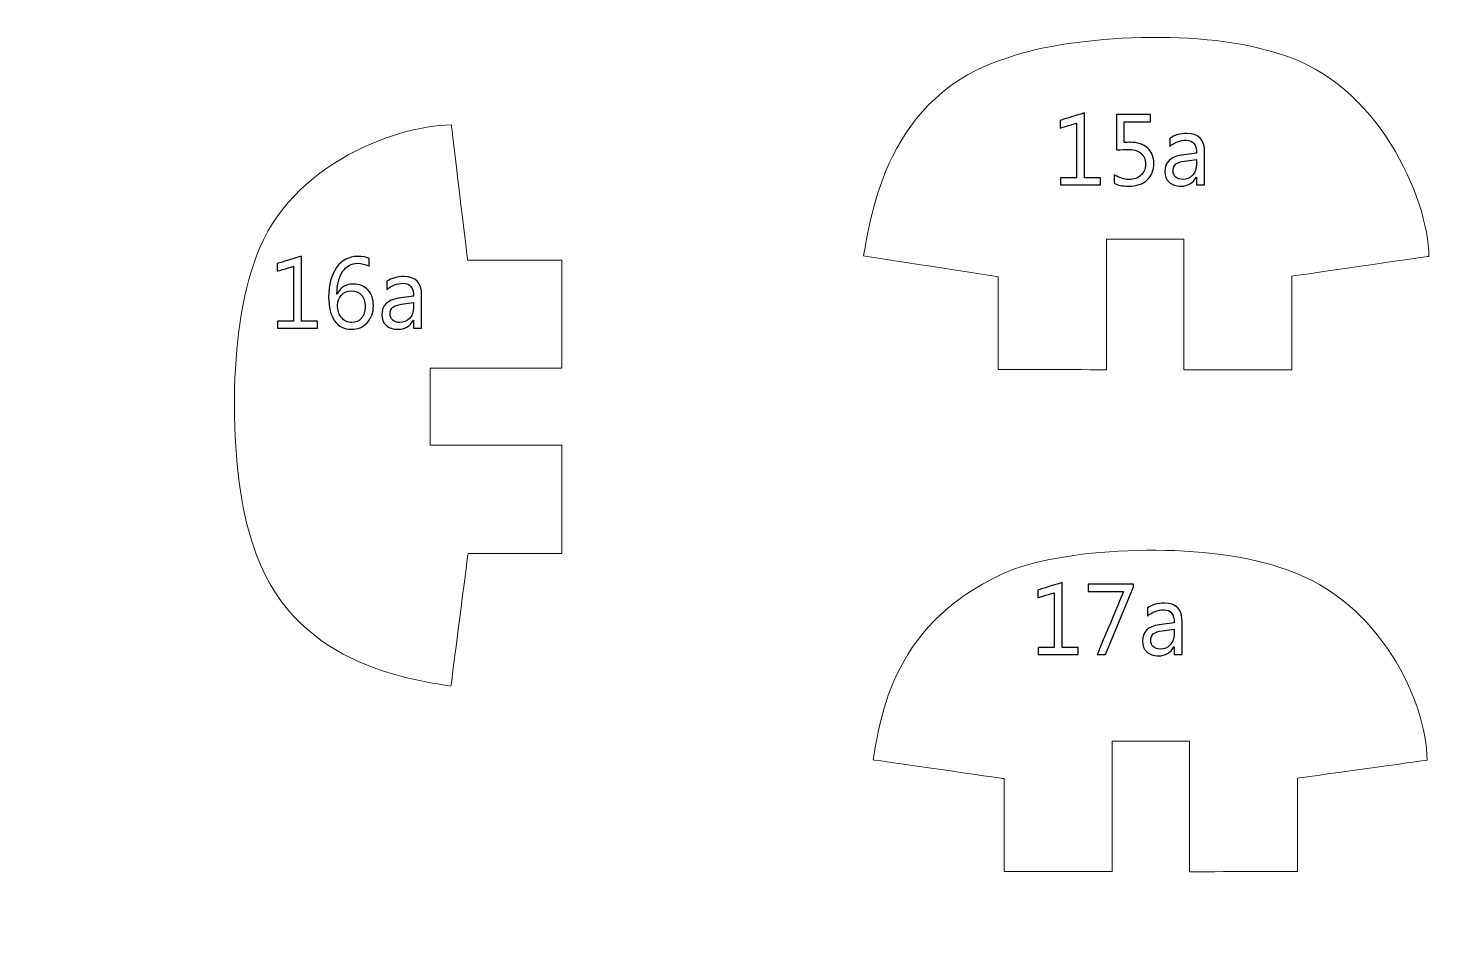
# Model space of a CAD drawing. Header units: centimetres. Extents: x -494 to 505, y -672 to 577.
# Drawn here: x 348.9 to 498.6, y -573.9 to -475.7 of the extents above; entities that cross this region are included whole.
import ezdxf

# ---------------------------------------------------------------- set-up
doc = ezdxf.new("R2010")
doc.units = ezdxf.units.CM
doc.header["$MEASUREMENT"] = 0
doc.layers.add('Camada 1', color=7, linetype='Continuous')
doc.layers.add('Camada 2', color=10, linetype='Continuous')

msp = doc.modelspace()

# ---------------------------------------------------------------- linework, layer by layer
at = {"layer": 'Camada 1', "lineweight": 9}
for points, knots in [([(464.152234, -498.22862), (464.152234, -498.22862), (472.393264, -498.22862), (472.393264, -498.22862), (472.393264, -498.22862), (472.393264, -498.22862), (472.387676, -512.183888), (472.387676, -512.183888), (472.387676, -512.183888), (472.387676, -512.183888), (483.936548, -512.18084), (483.936548, -512.18084), (483.936548, -512.18084), (483.936548, -512.18084), (483.944168, -502.188226), (483.944168, -502.188226), (483.944168, -502.188226), (483.944168, -502.188226), (498.594126, -500.066818), (498.594126, -500.066818), (498.594126, -500.066818), (498.518688, -493.801146), (493.065308, -481.549964), (482.84003, -478.514156), (482.84003, -478.514156), (474.723968, -475.665546), (460.727552, -476.384874), (453.69988, -478.8027), (453.69988, -478.8027), (440.590686, -482.734112), (438.955688, -495.826034), (438.19064, -500.02821), (438.19064, -500.02821), (438.19064, -500.02821), (452.581772, -502.241566), (452.581772, -502.241566), (452.581772, -502.241566), (452.581772, -502.241566), (452.583296, -512.164076), (452.583296, -512.164076), (452.583296, -512.164076), (452.583296, -512.164076), (464.15325, -512.182872), (464.15325, -512.182872), (464.15325, -512.182872), (464.15325, -512.182872), (464.152234, -498.22862), (464.152234, -498.22862)], [0, 0, 0, 0, 0.0769230769, 0.0769230769, 0.0769230769, 0.0769230869, 0.1538461538, 0.1538461538, 0.1538461538, 0.1538461638, 0.2307692308, 0.2307692308, 0.2307692308, 0.2307692408, 0.3076923077, 0.3076923077, 0.3076923077, 0.3076923177, 0.3846153846, 0.3846153846, 0.3846153846, 0.3846153946, 0.4615384615, 0.4615384615, 0.4615384615, 0.4615384715, 0.5384615385, 0.5384615385, 0.5384615385, 0.5384615485, 0.6153846154, 0.6153846154, 0.6153846154, 0.6153846254, 0.6923076923, 0.6923076923, 0.6923076923, 0.6923077023, 0.7692307692, 0.7692307692, 0.7692307692, 0.7692307792, 0.8461538462, 0.8461538462, 0.8461538462, 0.8461538562, 1, 1, 1, 1]), ([(391.881614, -520.254484), (391.881614, -520.254484), (391.881614, -512.013454), (391.881614, -512.013454), (391.881614, -512.013454), (391.881614, -512.013454), (405.958802, -512.019042), (405.958802, -512.019042), (405.958802, -512.019042), (405.958802, -512.019042), (405.955754, -500.47017), (405.955754, -500.47017), (405.955754, -500.47017), (405.955754, -500.47017), (395.876018, -500.46255), (395.876018, -500.46255), (395.876018, -500.46255), (395.876018, -500.46255), (394.146024, -486.016046), (394.146024, -486.016046), (394.146024, -486.016046), (387.825742, -486.091738), (376.082306, -490.732318), (373.020082, -500.95785), (373.020082, -500.95785), (370.14658, -509.073658), (370.462302, -523.679166), (372.90121, -530.706838), (372.90121, -530.706838), (376.866912, -543.816032), (389.868156, -545.248084), (394.106908, -546.013132), (394.106908, -546.013132), (394.106908, -546.013132), (395.929612, -531.824946), (395.929612, -531.824946), (395.929612, -531.824946), (395.929612, -531.824946), (405.938736, -531.823422), (405.938736, -531.823422), (405.938736, -531.823422), (405.938736, -531.823422), (405.957786, -520.253468), (405.957786, -520.253468), (405.957786, -520.253468), (405.957786, -520.253468), (391.881614, -520.254484), (391.881614, -520.254484)], [0, 0, 0, 0, 0.0769230769, 0.0769230769, 0.0769230769, 0.0769230869, 0.1538461538, 0.1538461538, 0.1538461538, 0.1538461638, 0.2307692308, 0.2307692308, 0.2307692308, 0.2307692408, 0.3076923077, 0.3076923077, 0.3076923077, 0.3076923177, 0.3846153846, 0.3846153846, 0.3846153846, 0.3846153946, 0.4615384615, 0.4615384615, 0.4615384615, 0.4615384715, 0.5384615385, 0.5384615385, 0.5384615385, 0.5384615485, 0.6153846154, 0.6153846154, 0.6153846154, 0.6153846254, 0.6923076923, 0.6923076923, 0.6923076923, 0.6923077023, 0.7692307692, 0.7692307692, 0.7692307692, 0.7692307792, 0.8461538462, 0.8461538462, 0.8461538462, 0.8461538562, 1, 1, 1, 1]), ([(464.761834, -551.87342), (464.761834, -551.87342), (473.002864, -551.87342), (473.002864, -551.87342), (473.002864, -551.87342), (473.002864, -551.87342), (472.997276, -565.828688), (472.997276, -565.828688), (472.997276, -565.828688), (472.997276, -565.828688), (484.546148, -565.82564), (484.546148, -565.82564), (484.546148, -565.82564), (484.546148, -565.82564), (484.553768, -555.833026), (484.553768, -555.833026), (484.553768, -555.833026), (484.553768, -555.833026), (498.389656, -553.914818), (498.389656, -553.914818), (498.389656, -553.914818), (498.314218, -547.649146), (493.411764, -537.012134), (483.44963, -533.58161), (483.44963, -533.58161), (475.201996, -530.53488), (461.337152, -531.045674), (454.30948, -533.4635), (454.30948, -533.4635), (441.067698, -538.77718), (439.97118, -549.674034), (439.206132, -553.87621), (439.206132, -553.87621), (439.206132, -553.87621), (453.191372, -555.886366), (453.191372, -555.886366), (453.191372, -555.886366), (453.191372, -555.886366), (453.192896, -565.808876), (453.192896, -565.808876), (453.192896, -565.808876), (453.192896, -565.808876), (464.76285, -565.827672), (464.76285, -565.827672), (464.76285, -565.827672), (464.76285, -565.827672), (464.761834, -551.87342), (464.761834, -551.87342)], [0, 0, 0, 0, 0.0769230769, 0.0769230769, 0.0769230769, 0.0769230869, 0.1538461538, 0.1538461538, 0.1538461538, 0.1538461638, 0.2307692308, 0.2307692308, 0.2307692308, 0.2307692408, 0.3076923077, 0.3076923077, 0.3076923077, 0.3076923177, 0.3846153846, 0.3846153846, 0.3846153846, 0.3846153946, 0.4615384615, 0.4615384615, 0.4615384615, 0.4615384715, 0.5384615385, 0.5384615385, 0.5384615385, 0.5384615485, 0.6153846154, 0.6153846154, 0.6153846154, 0.6153846254, 0.6923076923, 0.6923076923, 0.6923076923, 0.6923077023, 0.7692307692, 0.7692307692, 0.7692307692, 0.7692307792, 0.8461538462, 0.8461538462, 0.8461538462, 0.8461538562, 1, 1, 1, 1]), ([(392.902948, -581.169526), (392.902948, -581.169526), (425.61256, -671.947602), (425.61256, -671.947602), (425.61256, -671.947602), (425.61256, -671.947602), (410.533088, -671.963604), (410.533088, -671.963604), (410.533088, -671.963604), (410.533088, -671.963604), (394.561822, -627.47271), (394.561822, -627.47271), (394.561822, -627.47271), (394.561822, -627.47271), (386.959602, -630.2375), (386.959602, -630.2375), (386.959602, -630.2375), (386.959602, -630.2375), (401.111974, -671.957762), (401.111974, -671.957762), (401.111974, -671.957762), (401.111974, -671.957762), (223.631252, -671.89477), (223.631252, -671.89477), (223.631252, -671.89477), (223.631252, -671.89477), (223.507554, -657.347682), (223.507554, -657.347682), (223.507554, -657.347682), (223.507554, -657.347682), (215.361774, -657.29993), (215.361774, -657.29993), (215.361774, -657.29993), (215.361774, -657.29993), (215.270842, -671.841938), (215.270842, -671.841938), (215.270842, -671.841938), (215.270842, -671.841938), (163.880546, -671.883848), (163.880546, -671.883848), (163.880546, -671.883848), (157.630114, -672.089842), (156.021024, -661.606754), (162.076638, -659.714454), (162.076638, -659.714454), (162.076638, -659.714454), (214.460582, -641.888988), (214.460582, -641.888988), (214.460582, -641.888988), (214.460582, -641.888988), (211.974938, -634.232666), (211.974938, -634.232666), (211.974938, -634.232666), (211.974938, -634.232666), (250.981972, -620.763046), (250.981972, -620.763046), (250.981972, -620.763046), (250.981972, -620.763046), (253.845568, -628.466104), (253.845568, -628.466104), (253.845568, -628.466104), (253.845568, -628.466104), (316.428628, -607.179888), (316.428628, -607.179888), (316.428628, -607.179888), (316.428628, -607.179888), (290.664138, -546.239192), (290.664138, -546.239192), (290.664138, -546.239192), (290.664138, -546.239192), (327.623932, -537.10713), (327.623932, -537.10713), (327.623932, -537.10713), (327.623932, -537.10713), (352.7806, -594.81593), (352.7806, -594.81593), (352.7806, -594.81593), (352.7806, -594.81593), (392.902948, -581.169526), (392.902948, -581.169526)], [0, 0, 0, 0, 0.0476190476, 0.0476190476, 0.0476190476, 0.0476190576, 0.0952380952, 0.0952380952, 0.0952380952, 0.0952381052, 0.1428571429, 0.1428571429, 0.1428571429, 0.1428571529, 0.1904761905, 0.1904761905, 0.1904761905, 0.1904762005, 0.2380952381, 0.2380952381, 0.2380952381, 0.2380952481, 0.2857142857, 0.2857142857, 0.2857142857, 0.2857142957, 0.3333333333, 0.3333333333, 0.3333333333, 0.3333333433, 0.380952381, 0.380952381, 0.380952381, 0.380952391, 0.4285714286, 0.4285714286, 0.4285714286, 0.4285714386, 0.4761904762, 0.4761904762, 0.4761904762, 0.4761904862, 0.5238095238, 0.5238095238, 0.5238095238, 0.5238095338, 0.5714285714, 0.5714285714, 0.5714285714, 0.5714285814, 0.619047619, 0.619047619, 0.619047619, 0.619047629, 0.6666666667, 0.6666666667, 0.6666666667, 0.6666666767, 0.7142857143, 0.7142857143, 0.7142857143, 0.7142857243, 0.7619047619, 0.7619047619, 0.7619047619, 0.7619047719, 0.8095238095, 0.8095238095, 0.8095238095, 0.8095238195, 0.8571428571, 0.8571428571, 0.8571428571, 0.8571428671, 0.9047619048, 0.9047619048, 0.9047619048, 0.9047619148, 1, 1, 1, 1])]:
    msp.add_open_spline(points, degree=3, knots=knots, dxfattribs=at)
at = {"layer": 'Camada 2'}
for points, knots in [([(463.49412, -492.43996), (463.49412, -492.43996), (459.236064, -492.43996), (459.236064, -492.43996), (459.236064, -492.43996), (459.236064, -492.43996), (459.236064, -491.687358), (459.236064, -491.687358), (459.236064, -491.687358), (459.236064, -491.687358), (460.934816, -491.687358), (460.934816, -491.687358), (460.934816, -491.687358), (460.934816, -491.687358), (460.934816, -485.834182), (460.934816, -485.834182), (460.934816, -485.834182), (460.934816, -485.834182), (459.192884, -486.353866), (459.192884, -486.353866), (459.192884, -486.353866), (459.192884, -486.353866), (459.192884, -485.536748), (459.192884, -485.536748), (459.192884, -485.536748), (459.192884, -485.536748), (461.795114, -484.740966), (461.795114, -484.740966), (461.795114, -484.740966), (461.795114, -484.740966), (461.795114, -491.687358), (461.795114, -491.687358), (461.795114, -491.687358), (461.795114, -491.687358), (463.49412, -491.687358), (463.49412, -491.687358), (463.49412, -491.687358), (463.49412, -491.687358), (463.49412, -492.43996), (463.49412, -492.43996)], [0, 0, 0, 0, 0.0909090909, 0.0909090909, 0.0909090909, 0.0909091009, 0.1818181818, 0.1818181818, 0.1818181818, 0.1818181918, 0.2727272727, 0.2727272727, 0.2727272727, 0.2727272827, 0.3636363636, 0.3636363636, 0.3636363636, 0.3636363736, 0.4545454545, 0.4545454545, 0.4545454545, 0.4545454645, 0.5454545455, 0.5454545455, 0.5454545455, 0.5454545555, 0.6363636364, 0.6363636364, 0.6363636364, 0.6363636464, 0.7272727273, 0.7272727273, 0.7272727273, 0.7272727373, 0.8181818182, 0.8181818182, 0.8181818182, 0.8181818282, 1, 1, 1, 1]), ([(464.96732, -492.25708), (464.96732, -492.25708), (464.96732, -491.343188), (464.96732, -491.343188), (464.96732, -491.343188), (465.48167, -491.679992), (466.00491, -491.848648), (466.53704, -491.848648), (466.53704, -491.848648), (467.069424, -491.848648), (467.497668, -491.698026), (467.823804, -491.397036), (467.823804, -491.397036), (468.148416, -491.09757), (468.311484, -490.698028), (468.311484, -490.201458), (468.311484, -490.201458), (468.311484, -489.708698), (468.144606, -489.32338), (467.813136, -489.047536), (467.813136, -489.047536), (467.479888, -488.771438), (467.004908, -488.633516), (466.384894, -488.633516), (466.384894, -488.633516), (466.17509, -488.633516), (465.780882, -488.654852), (465.203794, -488.696254), (465.203794, -488.696254), (465.203794, -488.696254), (465.203794, -484.912924), (465.203794, -484.912924), (465.203794, -484.912924), (465.203794, -484.912924), (468.848948, -484.912924), (468.848948, -484.912924), (468.848948, -484.912924), (468.848948, -484.912924), (468.848948, -485.687116), (468.848948, -485.687116), (468.848948, -485.687116), (468.848948, -485.687116), (466.020912, -485.687116), (466.020912, -485.687116), (466.020912, -485.687116), (466.020912, -485.687116), (466.020912, -487.90225), (466.020912, -487.90225), (466.020912, -487.90225), (466.252306, -487.888026), (466.465412, -487.88066), (466.662516, -487.88066), (466.662516, -487.88066), (467.467188, -487.88066), (468.091012, -488.083352), (468.531702, -488.48645), (468.531702, -488.48645), (468.972646, -488.889802), (469.193118, -489.443522), (469.193118, -490.146086), (469.193118, -490.146086), (469.193118, -490.873542), (468.956644, -491.459774), (468.481664, -491.902242), (468.481664, -491.902242), (468.006684, -492.346742), (467.354412, -492.568992), (466.52815, -492.568992), (466.52815, -492.568992), (465.831174, -492.568992), (465.311236, -492.465106), (464.96732, -492.25708)], [0, 0, 0, 0, 0.0526315789, 0.0526315789, 0.0526315789, 0.0526315889, 0.1052631579, 0.1052631579, 0.1052631579, 0.1052631679, 0.1578947368, 0.1578947368, 0.1578947368, 0.1578947468, 0.2105263158, 0.2105263158, 0.2105263158, 0.2105263258, 0.2631578947, 0.2631578947, 0.2631578947, 0.2631579047, 0.3157894737, 0.3157894737, 0.3157894737, 0.3157894837, 0.3684210526, 0.3684210526, 0.3684210526, 0.3684210626, 0.4210526316, 0.4210526316, 0.4210526316, 0.4210526416, 0.4736842105, 0.4736842105, 0.4736842105, 0.4736842205, 0.5263157895, 0.5263157895, 0.5263157895, 0.5263157995, 0.5789473684, 0.5789473684, 0.5789473684, 0.5789473784, 0.6315789474, 0.6315789474, 0.6315789474, 0.6315789574, 0.6842105263, 0.6842105263, 0.6842105263, 0.6842105363, 0.7368421053, 0.7368421053, 0.7368421053, 0.7368421153, 0.7894736842, 0.7894736842, 0.7894736842, 0.7894736942, 0.8421052632, 0.8421052632, 0.8421052632, 0.8421052732, 0.8947368421, 0.8947368421, 0.8947368421, 0.8947368521, 1, 1, 1, 1]), ([(474.623384, -492.43996), (474.623384, -492.43996), (473.763086, -492.43996), (473.763086, -492.43996), (473.763086, -492.43996), (473.763086, -492.43996), (473.763086, -491.599474), (473.763086, -491.599474), (473.763086, -491.599474), (473.763086, -491.599474), (473.741496, -491.599474), (473.741496, -491.599474), (473.741496, -491.599474), (473.3671, -492.246412), (472.816936, -492.568992), (472.087448, -492.568992), (472.087448, -492.568992), (471.551508, -492.568992), (471.132154, -492.427514), (470.829386, -492.142526), (470.829386, -492.142526), (470.526364, -491.859316), (470.375996, -491.482888), (470.375996, -491.013496), (470.375996, -491.013496), (470.375996, -490.00791), (470.967308, -489.421932), (472.150186, -489.257086), (472.150186, -489.257086), (472.150186, -489.257086), (473.763086, -489.03128), (473.763086, -489.03128), (473.763086, -489.03128), (473.763086, -488.113832), (473.39377, -487.654854), (472.655646, -487.654854), (472.655646, -487.654854), (472.008454, -487.654854), (471.424254, -487.877104), (470.902792, -488.321604), (470.902792, -488.321604), (470.902792, -488.321604), (470.902792, -487.43997), (470.902792, -487.43997), (470.902792, -487.43997), (471.431366, -487.102912), (472.038934, -486.93451), (472.729052, -486.93451), (472.729052, -486.93451), (473.992448, -486.93451), (474.623384, -487.603038), (474.623384, -488.941618), (474.623384, -488.941618), (474.623384, -488.941618), (474.623384, -492.43996), (474.623384, -492.43996)], [0, 0, 0, 0, 0.0666666667, 0.0666666667, 0.0666666667, 0.0666666767, 0.1333333333, 0.1333333333, 0.1333333333, 0.1333333433, 0.2, 0.2, 0.2, 0.20000001, 0.2666666667, 0.2666666667, 0.2666666667, 0.2666666767, 0.3333333333, 0.3333333333, 0.3333333333, 0.3333333433, 0.4, 0.4, 0.4, 0.40000001, 0.4666666667, 0.4666666667, 0.4666666667, 0.4666666767, 0.5333333333, 0.5333333333, 0.5333333333, 0.5333333433, 0.6, 0.6, 0.6, 0.60000001, 0.6666666667, 0.6666666667, 0.6666666667, 0.6666666767, 0.7333333333, 0.7333333333, 0.7333333333, 0.7333333433, 0.8, 0.8, 0.8, 0.80000001, 0.8666666667, 0.8666666667, 0.8666666667, 0.8666666767, 1, 1, 1, 1]), ([(473.763086, -489.719366), (473.763086, -489.719366), (472.465654, -489.89869), (472.465654, -489.89869), (472.465654, -489.89869), (472.065858, -489.954316), (471.764868, -490.054646), (471.56243, -490.196124), (471.56243, -490.196124), (471.359738, -490.339634), (471.25763, -490.590586), (471.25763, -490.952536), (471.25763, -490.952536), (471.25763, -491.215934), (471.350848, -491.431072), (471.539062, -491.597696), (471.539062, -491.597696), (471.725498, -491.76432), (471.976196, -491.848648), (472.28633, -491.848648), (472.28633, -491.848648), (472.714574, -491.848648), (473.067634, -491.698026), (473.34551, -491.398814), (473.34551, -491.398814), (473.623386, -491.09757), (473.763086, -490.71784), (473.763086, -490.257084), (473.763086, -490.257084), (473.763086, -490.257084), (473.763086, -489.719366), (473.763086, -489.719366)], [0, 0, 0, 0, 0.1111111111, 0.1111111111, 0.1111111111, 0.1111111211, 0.2222222222, 0.2222222222, 0.2222222222, 0.2222222322, 0.3333333333, 0.3333333333, 0.3333333333, 0.3333333433, 0.4444444444, 0.4444444444, 0.4444444444, 0.4444444544, 0.5555555556, 0.5555555556, 0.5555555556, 0.5555555656, 0.6666666667, 0.6666666667, 0.6666666667, 0.6666666767, 0.7777777778, 0.7777777778, 0.7777777778, 0.7777777878, 1, 1, 1, 1]), ([(379.83922, -507.736856), (379.83922, -507.736856), (375.581164, -507.736856), (375.581164, -507.736856), (375.581164, -507.736856), (375.581164, -507.736856), (375.581164, -506.984254), (375.581164, -506.984254), (375.581164, -506.984254), (375.581164, -506.984254), (377.279916, -506.984254), (377.279916, -506.984254), (377.279916, -506.984254), (377.279916, -506.984254), (377.279916, -501.131078), (377.279916, -501.131078), (377.279916, -501.131078), (377.279916, -501.131078), (375.537984, -501.650762), (375.537984, -501.650762), (375.537984, -501.650762), (375.537984, -501.650762), (375.537984, -500.833644), (375.537984, -500.833644), (375.537984, -500.833644), (375.537984, -500.833644), (378.140214, -500.037862), (378.140214, -500.037862), (378.140214, -500.037862), (378.140214, -500.037862), (378.140214, -506.984254), (378.140214, -506.984254), (378.140214, -506.984254), (378.140214, -506.984254), (379.83922, -506.984254), (379.83922, -506.984254), (379.83922, -506.984254), (379.83922, -506.984254), (379.83922, -507.736856), (379.83922, -507.736856)], [0, 0, 0, 0, 0.0909090909, 0.0909090909, 0.0909090909, 0.0909091009, 0.1818181818, 0.1818181818, 0.1818181818, 0.1818181918, 0.2727272727, 0.2727272727, 0.2727272727, 0.2727272827, 0.3636363636, 0.3636363636, 0.3636363636, 0.3636363736, 0.4545454545, 0.4545454545, 0.4545454545, 0.4545454645, 0.5454545455, 0.5454545455, 0.5454545455, 0.5454545555, 0.6363636364, 0.6363636364, 0.6363636364, 0.6363636464, 0.7272727273, 0.7272727273, 0.7272727273, 0.7272727373, 0.8181818182, 0.8181818182, 0.8181818182, 0.8181818282, 1, 1, 1, 1]), ([(385.355338, -500.295926), (385.355338, -500.295926), (385.355338, -501.111266), (385.355338, -501.111266), (385.355338, -501.111266), (384.966464, -500.912384), (384.558032, -500.812054), (384.127756, -500.812054), (384.127756, -500.812054), (383.461006, -500.812054), (382.927098, -501.109488), (382.525524, -501.70461), (382.525524, -501.70461), (382.125982, -502.299478), (381.925322, -503.097038), (381.925322, -504.095258), (381.925322, -504.095258), (381.925322, -504.095258), (381.946658, -504.095258), (381.946658, -504.095258), (381.946658, -504.095258), (382.296162, -503.383804), (382.869694, -503.027188), (383.667254, -503.027188), (383.667254, -503.027188), (384.32486, -503.027188), (384.846322, -503.238516), (385.23545, -503.659648), (385.23545, -503.659648), (385.624324, -504.082558), (385.817872, -504.6472), (385.817872, -505.355098), (385.817872, -505.355098), (385.817872, -506.093476), (385.595622, -506.697488), (385.151122, -507.165102), (385.151122, -507.165102), (384.706622, -507.63297), (384.142234, -507.865888), (383.45745, -507.865888), (383.45745, -507.865888), (382.701292, -507.865888), (382.107948, -507.564898), (381.677926, -506.962664), (381.677926, -506.962664), (381.247904, -506.36043), (381.032766, -505.51461), (381.032766, -504.42495), (381.032766, -504.42495), (381.032766, -503.10415), (381.314198, -502.050304), (381.876808, -501.263666), (381.876808, -501.263666), (382.439672, -500.474996), (383.183384, -500.080788), (384.10642, -500.080788), (384.10642, -500.080788), (384.631438, -500.080788), (385.047236, -500.152416), (385.355338, -500.295926)], [0, 0, 0, 0, 0.0625, 0.0625, 0.0625, 0.06250001, 0.125, 0.125, 0.125, 0.12500001, 0.1875, 0.1875, 0.1875, 0.18750001, 0.25, 0.25, 0.25, 0.25000001, 0.3125, 0.3125, 0.3125, 0.31250001, 0.375, 0.375, 0.375, 0.37500001, 0.4375, 0.4375, 0.4375, 0.43750001, 0.5, 0.5, 0.5, 0.50000001, 0.5625, 0.5625, 0.5625, 0.56250001, 0.625, 0.625, 0.625, 0.62500001, 0.6875, 0.6875, 0.6875, 0.68750001, 0.75, 0.75, 0.75, 0.75000001, 0.8125, 0.8125, 0.8125, 0.81250001, 0.875, 0.875, 0.875, 0.87500001, 1, 1, 1, 1]), ([(390.968484, -507.736856), (390.968484, -507.736856), (390.108186, -507.736856), (390.108186, -507.736856), (390.108186, -507.736856), (390.108186, -507.736856), (390.108186, -506.89637), (390.108186, -506.89637), (390.108186, -506.89637), (390.108186, -506.89637), (390.086596, -506.89637), (390.086596, -506.89637), (390.086596, -506.89637), (389.7122, -507.543308), (389.162036, -507.865888), (388.432548, -507.865888), (388.432548, -507.865888), (387.896608, -507.865888), (387.477254, -507.72441), (387.174486, -507.439422), (387.174486, -507.439422), (386.871464, -507.156212), (386.721096, -506.779784), (386.721096, -506.310392), (386.721096, -506.310392), (386.721096, -505.304806), (387.312408, -504.718828), (388.495286, -504.553982), (388.495286, -504.553982), (388.495286, -504.553982), (390.108186, -504.328176), (390.108186, -504.328176), (390.108186, -504.328176), (390.108186, -503.410728), (389.73887, -502.95175), (389.000746, -502.95175), (389.000746, -502.95175), (388.353554, -502.95175), (387.769354, -503.174), (387.247892, -503.6185), (387.247892, -503.6185), (387.247892, -503.6185), (387.247892, -502.736866), (387.247892, -502.736866), (387.247892, -502.736866), (387.776466, -502.399808), (388.384034, -502.231406), (389.074152, -502.231406), (389.074152, -502.231406), (390.337548, -502.231406), (390.968484, -502.899934), (390.968484, -504.238514), (390.968484, -504.238514), (390.968484, -504.238514), (390.968484, -507.736856), (390.968484, -507.736856)], [0, 0, 0, 0, 0.0666666667, 0.0666666667, 0.0666666667, 0.0666666767, 0.1333333333, 0.1333333333, 0.1333333333, 0.1333333433, 0.2, 0.2, 0.2, 0.20000001, 0.2666666667, 0.2666666667, 0.2666666667, 0.2666666767, 0.3333333333, 0.3333333333, 0.3333333333, 0.3333333433, 0.4, 0.4, 0.4, 0.40000001, 0.4666666667, 0.4666666667, 0.4666666667, 0.4666666767, 0.5333333333, 0.5333333333, 0.5333333333, 0.5333333433, 0.6, 0.6, 0.6, 0.60000001, 0.6666666667, 0.6666666667, 0.6666666667, 0.6666666767, 0.7333333333, 0.7333333333, 0.7333333333, 0.7333333433, 0.8, 0.8, 0.8, 0.80000001, 0.8666666667, 0.8666666667, 0.8666666667, 0.8666666767, 1, 1, 1, 1]), ([(383.475484, -503.7582), (383.030984, -503.7582), (382.670812, -503.908822), (382.394714, -504.209812), (382.394714, -504.209812), (382.117092, -504.512834), (381.978916, -504.867672), (381.978916, -505.278136), (381.978916, -505.278136), (381.978916, -505.794264), (382.117092, -506.233176), (382.391158, -506.598936), (382.391158, -506.598936), (382.665478, -506.962664), (383.030984, -507.145544), (383.486152, -507.145544), (383.486152, -507.145544), (383.919984, -507.145544), (384.271266, -506.986032), (384.536442, -506.668786), (384.536442, -506.668786), (384.803396, -506.35154), (384.935984, -505.95022), (384.935984, -505.46254), (384.935984, -505.46254), (384.935984, -504.928632), (384.80873, -504.512834), (384.552444, -504.209812), (384.552444, -504.209812), (384.296158, -503.908822), (383.937764, -503.7582), (383.475484, -503.7582)], [0, 0, 0, 0, 0.1111111111, 0.1111111111, 0.1111111111, 0.1111111211, 0.2222222222, 0.2222222222, 0.2222222222, 0.2222222322, 0.3333333333, 0.3333333333, 0.3333333333, 0.3333333433, 0.4444444444, 0.4444444444, 0.4444444444, 0.4444444544, 0.5555555556, 0.5555555556, 0.5555555556, 0.5555555656, 0.6666666667, 0.6666666667, 0.6666666667, 0.6666666767, 0.7777777778, 0.7777777778, 0.7777777778, 0.7777777878, 1, 1, 1, 1]), ([(390.108186, -505.016262), (390.108186, -505.016262), (388.810754, -505.195586), (388.810754, -505.195586), (388.810754, -505.195586), (388.410958, -505.251212), (388.109968, -505.351542), (387.90753, -505.49302), (387.90753, -505.49302), (387.704838, -505.63653), (387.60273, -505.887482), (387.60273, -506.249432), (387.60273, -506.249432), (387.60273, -506.51283), (387.695948, -506.727968), (387.884162, -506.894592), (387.884162, -506.894592), (388.070598, -507.061216), (388.321296, -507.145544), (388.63143, -507.145544), (388.63143, -507.145544), (389.059674, -507.145544), (389.412734, -506.994922), (389.69061, -506.69571), (389.69061, -506.69571), (389.968486, -506.394466), (390.108186, -506.014736), (390.108186, -505.55398), (390.108186, -505.55398), (390.108186, -505.55398), (390.108186, -505.016262), (390.108186, -505.016262)], [0, 0, 0, 0, 0.1111111111, 0.1111111111, 0.1111111111, 0.1111111211, 0.2222222222, 0.2222222222, 0.2222222222, 0.2222222322, 0.3333333333, 0.3333333333, 0.3333333333, 0.3333333433, 0.4444444444, 0.4444444444, 0.4444444444, 0.4444444544, 0.5555555556, 0.5555555556, 0.5555555556, 0.5555555656, 0.6666666667, 0.6666666667, 0.6666666667, 0.6666666767, 0.7777777778, 0.7777777778, 0.7777777778, 0.7777777878, 1, 1, 1, 1]), ([(461.10398, -542.6329), (461.10398, -542.6329), (456.845924, -542.6329), (456.845924, -542.6329), (456.845924, -542.6329), (456.845924, -542.6329), (456.845924, -541.880298), (456.845924, -541.880298), (456.845924, -541.880298), (456.845924, -541.880298), (458.544676, -541.880298), (458.544676, -541.880298), (458.544676, -541.880298), (458.544676, -541.880298), (458.544676, -536.027122), (458.544676, -536.027122), (458.544676, -536.027122), (458.544676, -536.027122), (456.802744, -536.546806), (456.802744, -536.546806), (456.802744, -536.546806), (456.802744, -536.546806), (456.802744, -535.729688), (456.802744, -535.729688), (456.802744, -535.729688), (456.802744, -535.729688), (459.404974, -534.933906), (459.404974, -534.933906), (459.404974, -534.933906), (459.404974, -534.933906), (459.404974, -541.880298), (459.404974, -541.880298), (459.404974, -541.880298), (459.404974, -541.880298), (461.10398, -541.880298), (461.10398, -541.880298), (461.10398, -541.880298), (461.10398, -541.880298), (461.10398, -542.6329), (461.10398, -542.6329)], [0, 0, 0, 0, 0.0909090909, 0.0909090909, 0.0909090909, 0.0909091009, 0.1818181818, 0.1818181818, 0.1818181818, 0.1818181918, 0.2727272727, 0.2727272727, 0.2727272727, 0.2727272827, 0.3636363636, 0.3636363636, 0.3636363636, 0.3636363736, 0.4545454545, 0.4545454545, 0.4545454545, 0.4545454645, 0.5454545455, 0.5454545455, 0.5454545455, 0.5454545555, 0.6363636364, 0.6363636364, 0.6363636364, 0.6363636464, 0.7272727273, 0.7272727273, 0.7272727273, 0.7272727373, 0.8181818182, 0.8181818182, 0.8181818182, 0.8181818282, 1, 1, 1, 1]), ([(467.018116, -535.376628), (467.018116, -535.376628), (464.039458, -542.6329), (464.039458, -542.6329), (464.039458, -542.6329), (464.039458, -542.6329), (463.146902, -542.6329), (463.146902, -542.6329), (463.146902, -542.6329), (463.146902, -542.6329), (465.96427, -535.880056), (465.96427, -535.880056), (465.96427, -535.880056), (465.96427, -535.880056), (462.168494, -535.880056), (462.168494, -535.880056), (462.168494, -535.880056), (462.168494, -535.880056), (462.168494, -535.105864), (462.168494, -535.105864), (462.168494, -535.105864), (462.168494, -535.105864), (467.018116, -535.105864), (467.018116, -535.105864), (467.018116, -535.105864), (467.018116, -535.105864), (467.018116, -535.376628), (467.018116, -535.376628)], [0, 0, 0, 0, 0.125, 0.125, 0.125, 0.12500001, 0.25, 0.25, 0.25, 0.25000001, 0.375, 0.375, 0.375, 0.37500001, 0.5, 0.5, 0.5, 0.50000001, 0.625, 0.625, 0.625, 0.62500001, 0.75, 0.75, 0.75, 0.75000001, 1, 1, 1, 1]), ([(472.233244, -542.6329), (472.233244, -542.6329), (471.372946, -542.6329), (471.372946, -542.6329), (471.372946, -542.6329), (471.372946, -542.6329), (471.372946, -541.792414), (471.372946, -541.792414), (471.372946, -541.792414), (471.372946, -541.792414), (471.351356, -541.792414), (471.351356, -541.792414), (471.351356, -541.792414), (470.97696, -542.439352), (470.426796, -542.761932), (469.697308, -542.761932), (469.697308, -542.761932), (469.161368, -542.761932), (468.742014, -542.620454), (468.439246, -542.335466), (468.439246, -542.335466), (468.136224, -542.052256), (467.985856, -541.675828), (467.985856, -541.206436), (467.985856, -541.206436), (467.985856, -540.20085), (468.577168, -539.614872), (469.760046, -539.450026), (469.760046, -539.450026), (469.760046, -539.450026), (471.372946, -539.22422), (471.372946, -539.22422), (471.372946, -539.22422), (471.372946, -538.306772), (471.00363, -537.847794), (470.265506, -537.847794), (470.265506, -537.847794), (469.618314, -537.847794), (469.034114, -538.070044), (468.512652, -538.514544), (468.512652, -538.514544), (468.512652, -538.514544), (468.512652, -537.63291), (468.512652, -537.63291), (468.512652, -537.63291), (469.041226, -537.295852), (469.648794, -537.12745), (470.338912, -537.12745), (470.338912, -537.12745), (471.602308, -537.12745), (472.233244, -537.795978), (472.233244, -539.134558), (472.233244, -539.134558), (472.233244, -539.134558), (472.233244, -542.6329), (472.233244, -542.6329)], [0, 0, 0, 0, 0.0666666667, 0.0666666667, 0.0666666667, 0.0666666767, 0.1333333333, 0.1333333333, 0.1333333333, 0.1333333433, 0.2, 0.2, 0.2, 0.20000001, 0.2666666667, 0.2666666667, 0.2666666667, 0.2666666767, 0.3333333333, 0.3333333333, 0.3333333333, 0.3333333433, 0.4, 0.4, 0.4, 0.40000001, 0.4666666667, 0.4666666667, 0.4666666667, 0.4666666767, 0.5333333333, 0.5333333333, 0.5333333333, 0.5333333433, 0.6, 0.6, 0.6, 0.60000001, 0.6666666667, 0.6666666667, 0.6666666667, 0.6666666767, 0.7333333333, 0.7333333333, 0.7333333333, 0.7333333433, 0.8, 0.8, 0.8, 0.80000001, 0.8666666667, 0.8666666667, 0.8666666667, 0.8666666767, 1, 1, 1, 1]), ([(471.372946, -539.912306), (471.372946, -539.912306), (470.075514, -540.09163), (470.075514, -540.09163), (470.075514, -540.09163), (469.675718, -540.147256), (469.374728, -540.247586), (469.17229, -540.389064), (469.17229, -540.389064), (468.969598, -540.532574), (468.86749, -540.783526), (468.86749, -541.145476), (468.86749, -541.145476), (468.86749, -541.408874), (468.960708, -541.624012), (469.148922, -541.790636), (469.148922, -541.790636), (469.335358, -541.95726), (469.586056, -542.041588), (469.89619, -542.041588), (469.89619, -542.041588), (470.324434, -542.041588), (470.677494, -541.890966), (470.95537, -541.591754), (470.95537, -541.591754), (471.233246, -541.29051), (471.372946, -540.91078), (471.372946, -540.450024), (471.372946, -540.450024), (471.372946, -540.450024), (471.372946, -539.912306), (471.372946, -539.912306)], [0, 0, 0, 0, 0.1111111111, 0.1111111111, 0.1111111111, 0.1111111211, 0.2222222222, 0.2222222222, 0.2222222222, 0.2222222322, 0.3333333333, 0.3333333333, 0.3333333333, 0.3333333433, 0.4444444444, 0.4444444444, 0.4444444444, 0.4444444544, 0.5555555556, 0.5555555556, 0.5555555556, 0.5555555656, 0.6666666667, 0.6666666667, 0.6666666667, 0.6666666767, 0.7777777778, 0.7777777778, 0.7777777778, 0.7777777878, 1, 1, 1, 1])]:
    msp.add_open_spline(points, degree=3, knots=knots, dxfattribs=at)
at = {"layer": 'Camada 2', "lineweight": 9}
for points, knots in [([(463.49412, -492.43996), (463.49412, -492.43996), (459.236064, -492.43996), (459.236064, -492.43996), (459.236064, -492.43996), (459.236064, -492.43996), (459.236064, -491.687358), (459.236064, -491.687358), (459.236064, -491.687358), (459.236064, -491.687358), (460.934816, -491.687358), (460.934816, -491.687358), (460.934816, -491.687358), (460.934816, -491.687358), (460.934816, -485.834182), (460.934816, -485.834182), (460.934816, -485.834182), (460.934816, -485.834182), (459.192884, -486.353866), (459.192884, -486.353866), (459.192884, -486.353866), (459.192884, -486.353866), (459.192884, -485.536748), (459.192884, -485.536748), (459.192884, -485.536748), (459.192884, -485.536748), (461.795114, -484.740966), (461.795114, -484.740966), (461.795114, -484.740966), (461.795114, -484.740966), (461.795114, -491.687358), (461.795114, -491.687358), (461.795114, -491.687358), (461.795114, -491.687358), (463.49412, -491.687358), (463.49412, -491.687358), (463.49412, -491.687358), (463.49412, -491.687358), (463.49412, -492.43996), (463.49412, -492.43996)], [0, 0, 0, 0, 0.0909090909, 0.0909090909, 0.0909090909, 0.0909091009, 0.1818181818, 0.1818181818, 0.1818181818, 0.1818181918, 0.2727272727, 0.2727272727, 0.2727272727, 0.2727272827, 0.3636363636, 0.3636363636, 0.3636363636, 0.3636363736, 0.4545454545, 0.4545454545, 0.4545454545, 0.4545454645, 0.5454545455, 0.5454545455, 0.5454545455, 0.5454545555, 0.6363636364, 0.6363636364, 0.6363636364, 0.6363636464, 0.7272727273, 0.7272727273, 0.7272727273, 0.7272727373, 0.8181818182, 0.8181818182, 0.8181818182, 0.8181818282, 1, 1, 1, 1]), ([(464.96732, -492.25708), (464.96732, -492.25708), (464.96732, -491.343188), (464.96732, -491.343188), (464.96732, -491.343188), (465.48167, -491.679992), (466.00491, -491.848648), (466.53704, -491.848648), (466.53704, -491.848648), (467.069424, -491.848648), (467.497668, -491.698026), (467.823804, -491.397036), (467.823804, -491.397036), (468.148416, -491.09757), (468.311484, -490.698028), (468.311484, -490.201458), (468.311484, -490.201458), (468.311484, -489.708698), (468.144606, -489.32338), (467.813136, -489.047536), (467.813136, -489.047536), (467.479888, -488.771438), (467.004908, -488.633516), (466.384894, -488.633516), (466.384894, -488.633516), (466.17509, -488.633516), (465.780882, -488.654852), (465.203794, -488.696254), (465.203794, -488.696254), (465.203794, -488.696254), (465.203794, -484.912924), (465.203794, -484.912924), (465.203794, -484.912924), (465.203794, -484.912924), (468.848948, -484.912924), (468.848948, -484.912924), (468.848948, -484.912924), (468.848948, -484.912924), (468.848948, -485.687116), (468.848948, -485.687116), (468.848948, -485.687116), (468.848948, -485.687116), (466.020912, -485.687116), (466.020912, -485.687116), (466.020912, -485.687116), (466.020912, -485.687116), (466.020912, -487.90225), (466.020912, -487.90225), (466.020912, -487.90225), (466.252306, -487.888026), (466.465412, -487.88066), (466.662516, -487.88066), (466.662516, -487.88066), (467.467188, -487.88066), (468.091012, -488.083352), (468.531702, -488.48645), (468.531702, -488.48645), (468.972646, -488.889802), (469.193118, -489.443522), (469.193118, -490.146086), (469.193118, -490.146086), (469.193118, -490.873542), (468.956644, -491.459774), (468.481664, -491.902242), (468.481664, -491.902242), (468.006684, -492.346742), (467.354412, -492.568992), (466.52815, -492.568992), (466.52815, -492.568992), (465.831174, -492.568992), (465.311236, -492.465106), (464.96732, -492.25708)], [0, 0, 0, 0, 0.0526315789, 0.0526315789, 0.0526315789, 0.0526315889, 0.1052631579, 0.1052631579, 0.1052631579, 0.1052631679, 0.1578947368, 0.1578947368, 0.1578947368, 0.1578947468, 0.2105263158, 0.2105263158, 0.2105263158, 0.2105263258, 0.2631578947, 0.2631578947, 0.2631578947, 0.2631579047, 0.3157894737, 0.3157894737, 0.3157894737, 0.3157894837, 0.3684210526, 0.3684210526, 0.3684210526, 0.3684210626, 0.4210526316, 0.4210526316, 0.4210526316, 0.4210526416, 0.4736842105, 0.4736842105, 0.4736842105, 0.4736842205, 0.5263157895, 0.5263157895, 0.5263157895, 0.5263157995, 0.5789473684, 0.5789473684, 0.5789473684, 0.5789473784, 0.6315789474, 0.6315789474, 0.6315789474, 0.6315789574, 0.6842105263, 0.6842105263, 0.6842105263, 0.6842105363, 0.7368421053, 0.7368421053, 0.7368421053, 0.7368421153, 0.7894736842, 0.7894736842, 0.7894736842, 0.7894736942, 0.8421052632, 0.8421052632, 0.8421052632, 0.8421052732, 0.8947368421, 0.8947368421, 0.8947368421, 0.8947368521, 1, 1, 1, 1]), ([(474.623384, -492.43996), (474.623384, -492.43996), (473.763086, -492.43996), (473.763086, -492.43996), (473.763086, -492.43996), (473.763086, -492.43996), (473.763086, -491.599474), (473.763086, -491.599474), (473.763086, -491.599474), (473.763086, -491.599474), (473.741496, -491.599474), (473.741496, -491.599474), (473.741496, -491.599474), (473.3671, -492.246412), (472.816936, -492.568992), (472.087448, -492.568992), (472.087448, -492.568992), (471.551508, -492.568992), (471.132154, -492.427514), (470.829386, -492.142526), (470.829386, -492.142526), (470.526364, -491.859316), (470.375996, -491.482888), (470.375996, -491.013496), (470.375996, -491.013496), (470.375996, -490.00791), (470.967308, -489.421932), (472.150186, -489.257086), (472.150186, -489.257086), (472.150186, -489.257086), (473.763086, -489.03128), (473.763086, -489.03128), (473.763086, -489.03128), (473.763086, -488.113832), (473.39377, -487.654854), (472.655646, -487.654854), (472.655646, -487.654854), (472.008454, -487.654854), (471.424254, -487.877104), (470.902792, -488.321604), (470.902792, -488.321604), (470.902792, -488.321604), (470.902792, -487.43997), (470.902792, -487.43997), (470.902792, -487.43997), (471.431366, -487.102912), (472.038934, -486.93451), (472.729052, -486.93451), (472.729052, -486.93451), (473.992448, -486.93451), (474.623384, -487.603038), (474.623384, -488.941618), (474.623384, -488.941618), (474.623384, -488.941618), (474.623384, -492.43996), (474.623384, -492.43996)], [0, 0, 0, 0, 0.0666666667, 0.0666666667, 0.0666666667, 0.0666666767, 0.1333333333, 0.1333333333, 0.1333333333, 0.1333333433, 0.2, 0.2, 0.2, 0.20000001, 0.2666666667, 0.2666666667, 0.2666666667, 0.2666666767, 0.3333333333, 0.3333333333, 0.3333333333, 0.3333333433, 0.4, 0.4, 0.4, 0.40000001, 0.4666666667, 0.4666666667, 0.4666666667, 0.4666666767, 0.5333333333, 0.5333333333, 0.5333333333, 0.5333333433, 0.6, 0.6, 0.6, 0.60000001, 0.6666666667, 0.6666666667, 0.6666666667, 0.6666666767, 0.7333333333, 0.7333333333, 0.7333333333, 0.7333333433, 0.8, 0.8, 0.8, 0.80000001, 0.8666666667, 0.8666666667, 0.8666666667, 0.8666666767, 1, 1, 1, 1]), ([(473.763086, -489.719366), (473.763086, -489.719366), (472.465654, -489.89869), (472.465654, -489.89869), (472.465654, -489.89869), (472.065858, -489.954316), (471.764868, -490.054646), (471.56243, -490.196124), (471.56243, -490.196124), (471.359738, -490.339634), (471.25763, -490.590586), (471.25763, -490.952536), (471.25763, -490.952536), (471.25763, -491.215934), (471.350848, -491.431072), (471.539062, -491.597696), (471.539062, -491.597696), (471.725498, -491.76432), (471.976196, -491.848648), (472.28633, -491.848648), (472.28633, -491.848648), (472.714574, -491.848648), (473.067634, -491.698026), (473.34551, -491.398814), (473.34551, -491.398814), (473.623386, -491.09757), (473.763086, -490.71784), (473.763086, -490.257084), (473.763086, -490.257084), (473.763086, -490.257084), (473.763086, -489.719366), (473.763086, -489.719366)], [0, 0, 0, 0, 0.1111111111, 0.1111111111, 0.1111111111, 0.1111111211, 0.2222222222, 0.2222222222, 0.2222222222, 0.2222222322, 0.3333333333, 0.3333333333, 0.3333333333, 0.3333333433, 0.4444444444, 0.4444444444, 0.4444444444, 0.4444444544, 0.5555555556, 0.5555555556, 0.5555555556, 0.5555555656, 0.6666666667, 0.6666666667, 0.6666666667, 0.6666666767, 0.7777777778, 0.7777777778, 0.7777777778, 0.7777777878, 1, 1, 1, 1]), ([(379.83922, -507.736856), (379.83922, -507.736856), (375.581164, -507.736856), (375.581164, -507.736856), (375.581164, -507.736856), (375.581164, -507.736856), (375.581164, -506.984254), (375.581164, -506.984254), (375.581164, -506.984254), (375.581164, -506.984254), (377.279916, -506.984254), (377.279916, -506.984254), (377.279916, -506.984254), (377.279916, -506.984254), (377.279916, -501.131078), (377.279916, -501.131078), (377.279916, -501.131078), (377.279916, -501.131078), (375.537984, -501.650762), (375.537984, -501.650762), (375.537984, -501.650762), (375.537984, -501.650762), (375.537984, -500.833644), (375.537984, -500.833644), (375.537984, -500.833644), (375.537984, -500.833644), (378.140214, -500.037862), (378.140214, -500.037862), (378.140214, -500.037862), (378.140214, -500.037862), (378.140214, -506.984254), (378.140214, -506.984254), (378.140214, -506.984254), (378.140214, -506.984254), (379.83922, -506.984254), (379.83922, -506.984254), (379.83922, -506.984254), (379.83922, -506.984254), (379.83922, -507.736856), (379.83922, -507.736856)], [0, 0, 0, 0, 0.0909090909, 0.0909090909, 0.0909090909, 0.0909091009, 0.1818181818, 0.1818181818, 0.1818181818, 0.1818181918, 0.2727272727, 0.2727272727, 0.2727272727, 0.2727272827, 0.3636363636, 0.3636363636, 0.3636363636, 0.3636363736, 0.4545454545, 0.4545454545, 0.4545454545, 0.4545454645, 0.5454545455, 0.5454545455, 0.5454545455, 0.5454545555, 0.6363636364, 0.6363636364, 0.6363636364, 0.6363636464, 0.7272727273, 0.7272727273, 0.7272727273, 0.7272727373, 0.8181818182, 0.8181818182, 0.8181818182, 0.8181818282, 1, 1, 1, 1]), ([(385.355338, -500.295926), (385.355338, -500.295926), (385.355338, -501.111266), (385.355338, -501.111266), (385.355338, -501.111266), (384.966464, -500.912384), (384.558032, -500.812054), (384.127756, -500.812054), (384.127756, -500.812054), (383.461006, -500.812054), (382.927098, -501.109488), (382.525524, -501.70461), (382.525524, -501.70461), (382.125982, -502.299478), (381.925322, -503.097038), (381.925322, -504.095258), (381.925322, -504.095258), (381.925322, -504.095258), (381.946658, -504.095258), (381.946658, -504.095258), (381.946658, -504.095258), (382.296162, -503.383804), (382.869694, -503.027188), (383.667254, -503.027188), (383.667254, -503.027188), (384.32486, -503.027188), (384.846322, -503.238516), (385.23545, -503.659648), (385.23545, -503.659648), (385.624324, -504.082558), (385.817872, -504.6472), (385.817872, -505.355098), (385.817872, -505.355098), (385.817872, -506.093476), (385.595622, -506.697488), (385.151122, -507.165102), (385.151122, -507.165102), (384.706622, -507.63297), (384.142234, -507.865888), (383.45745, -507.865888), (383.45745, -507.865888), (382.701292, -507.865888), (382.107948, -507.564898), (381.677926, -506.962664), (381.677926, -506.962664), (381.247904, -506.36043), (381.032766, -505.51461), (381.032766, -504.42495), (381.032766, -504.42495), (381.032766, -503.10415), (381.314198, -502.050304), (381.876808, -501.263666), (381.876808, -501.263666), (382.439672, -500.474996), (383.183384, -500.080788), (384.10642, -500.080788), (384.10642, -500.080788), (384.631438, -500.080788), (385.047236, -500.152416), (385.355338, -500.295926)], [0, 0, 0, 0, 0.0625, 0.0625, 0.0625, 0.06250001, 0.125, 0.125, 0.125, 0.12500001, 0.1875, 0.1875, 0.1875, 0.18750001, 0.25, 0.25, 0.25, 0.25000001, 0.3125, 0.3125, 0.3125, 0.31250001, 0.375, 0.375, 0.375, 0.37500001, 0.4375, 0.4375, 0.4375, 0.43750001, 0.5, 0.5, 0.5, 0.50000001, 0.5625, 0.5625, 0.5625, 0.56250001, 0.625, 0.625, 0.625, 0.62500001, 0.6875, 0.6875, 0.6875, 0.68750001, 0.75, 0.75, 0.75, 0.75000001, 0.8125, 0.8125, 0.8125, 0.81250001, 0.875, 0.875, 0.875, 0.87500001, 1, 1, 1, 1]), ([(390.968484, -507.736856), (390.968484, -507.736856), (390.108186, -507.736856), (390.108186, -507.736856), (390.108186, -507.736856), (390.108186, -507.736856), (390.108186, -506.89637), (390.108186, -506.89637), (390.108186, -506.89637), (390.108186, -506.89637), (390.086596, -506.89637), (390.086596, -506.89637), (390.086596, -506.89637), (389.7122, -507.543308), (389.162036, -507.865888), (388.432548, -507.865888), (388.432548, -507.865888), (387.896608, -507.865888), (387.477254, -507.72441), (387.174486, -507.439422), (387.174486, -507.439422), (386.871464, -507.156212), (386.721096, -506.779784), (386.721096, -506.310392), (386.721096, -506.310392), (386.721096, -505.304806), (387.312408, -504.718828), (388.495286, -504.553982), (388.495286, -504.553982), (388.495286, -504.553982), (390.108186, -504.328176), (390.108186, -504.328176), (390.108186, -504.328176), (390.108186, -503.410728), (389.73887, -502.95175), (389.000746, -502.95175), (389.000746, -502.95175), (388.353554, -502.95175), (387.769354, -503.174), (387.247892, -503.6185), (387.247892, -503.6185), (387.247892, -503.6185), (387.247892, -502.736866), (387.247892, -502.736866), (387.247892, -502.736866), (387.776466, -502.399808), (388.384034, -502.231406), (389.074152, -502.231406), (389.074152, -502.231406), (390.337548, -502.231406), (390.968484, -502.899934), (390.968484, -504.238514), (390.968484, -504.238514), (390.968484, -504.238514), (390.968484, -507.736856), (390.968484, -507.736856)], [0, 0, 0, 0, 0.0666666667, 0.0666666667, 0.0666666667, 0.0666666767, 0.1333333333, 0.1333333333, 0.1333333333, 0.1333333433, 0.2, 0.2, 0.2, 0.20000001, 0.2666666667, 0.2666666667, 0.2666666667, 0.2666666767, 0.3333333333, 0.3333333333, 0.3333333333, 0.3333333433, 0.4, 0.4, 0.4, 0.40000001, 0.4666666667, 0.4666666667, 0.4666666667, 0.4666666767, 0.5333333333, 0.5333333333, 0.5333333333, 0.5333333433, 0.6, 0.6, 0.6, 0.60000001, 0.6666666667, 0.6666666667, 0.6666666667, 0.6666666767, 0.7333333333, 0.7333333333, 0.7333333333, 0.7333333433, 0.8, 0.8, 0.8, 0.80000001, 0.8666666667, 0.8666666667, 0.8666666667, 0.8666666767, 1, 1, 1, 1]), ([(383.475484, -503.7582), (383.030984, -503.7582), (382.670812, -503.908822), (382.394714, -504.209812), (382.394714, -504.209812), (382.117092, -504.512834), (381.978916, -504.867672), (381.978916, -505.278136), (381.978916, -505.278136), (381.978916, -505.794264), (382.117092, -506.233176), (382.391158, -506.598936), (382.391158, -506.598936), (382.665478, -506.962664), (383.030984, -507.145544), (383.486152, -507.145544), (383.486152, -507.145544), (383.919984, -507.145544), (384.271266, -506.986032), (384.536442, -506.668786), (384.536442, -506.668786), (384.803396, -506.35154), (384.935984, -505.95022), (384.935984, -505.46254), (384.935984, -505.46254), (384.935984, -504.928632), (384.80873, -504.512834), (384.552444, -504.209812), (384.552444, -504.209812), (384.296158, -503.908822), (383.937764, -503.7582), (383.475484, -503.7582)], [0, 0, 0, 0, 0.1111111111, 0.1111111111, 0.1111111111, 0.1111111211, 0.2222222222, 0.2222222222, 0.2222222222, 0.2222222322, 0.3333333333, 0.3333333333, 0.3333333333, 0.3333333433, 0.4444444444, 0.4444444444, 0.4444444444, 0.4444444544, 0.5555555556, 0.5555555556, 0.5555555556, 0.5555555656, 0.6666666667, 0.6666666667, 0.6666666667, 0.6666666767, 0.7777777778, 0.7777777778, 0.7777777778, 0.7777777878, 1, 1, 1, 1]), ([(390.108186, -505.016262), (390.108186, -505.016262), (388.810754, -505.195586), (388.810754, -505.195586), (388.810754, -505.195586), (388.410958, -505.251212), (388.109968, -505.351542), (387.90753, -505.49302), (387.90753, -505.49302), (387.704838, -505.63653), (387.60273, -505.887482), (387.60273, -506.249432), (387.60273, -506.249432), (387.60273, -506.51283), (387.695948, -506.727968), (387.884162, -506.894592), (387.884162, -506.894592), (388.070598, -507.061216), (388.321296, -507.145544), (388.63143, -507.145544), (388.63143, -507.145544), (389.059674, -507.145544), (389.412734, -506.994922), (389.69061, -506.69571), (389.69061, -506.69571), (389.968486, -506.394466), (390.108186, -506.014736), (390.108186, -505.55398), (390.108186, -505.55398), (390.108186, -505.55398), (390.108186, -505.016262), (390.108186, -505.016262)], [0, 0, 0, 0, 0.1111111111, 0.1111111111, 0.1111111111, 0.1111111211, 0.2222222222, 0.2222222222, 0.2222222222, 0.2222222322, 0.3333333333, 0.3333333333, 0.3333333333, 0.3333333433, 0.4444444444, 0.4444444444, 0.4444444444, 0.4444444544, 0.5555555556, 0.5555555556, 0.5555555556, 0.5555555656, 0.6666666667, 0.6666666667, 0.6666666667, 0.6666666767, 0.7777777778, 0.7777777778, 0.7777777778, 0.7777777878, 1, 1, 1, 1]), ([(461.10398, -542.6329), (461.10398, -542.6329), (456.845924, -542.6329), (456.845924, -542.6329), (456.845924, -542.6329), (456.845924, -542.6329), (456.845924, -541.880298), (456.845924, -541.880298), (456.845924, -541.880298), (456.845924, -541.880298), (458.544676, -541.880298), (458.544676, -541.880298), (458.544676, -541.880298), (458.544676, -541.880298), (458.544676, -536.027122), (458.544676, -536.027122), (458.544676, -536.027122), (458.544676, -536.027122), (456.802744, -536.546806), (456.802744, -536.546806), (456.802744, -536.546806), (456.802744, -536.546806), (456.802744, -535.729688), (456.802744, -535.729688), (456.802744, -535.729688), (456.802744, -535.729688), (459.404974, -534.933906), (459.404974, -534.933906), (459.404974, -534.933906), (459.404974, -534.933906), (459.404974, -541.880298), (459.404974, -541.880298), (459.404974, -541.880298), (459.404974, -541.880298), (461.10398, -541.880298), (461.10398, -541.880298), (461.10398, -541.880298), (461.10398, -541.880298), (461.10398, -542.6329), (461.10398, -542.6329)], [0, 0, 0, 0, 0.0909090909, 0.0909090909, 0.0909090909, 0.0909091009, 0.1818181818, 0.1818181818, 0.1818181818, 0.1818181918, 0.2727272727, 0.2727272727, 0.2727272727, 0.2727272827, 0.3636363636, 0.3636363636, 0.3636363636, 0.3636363736, 0.4545454545, 0.4545454545, 0.4545454545, 0.4545454645, 0.5454545455, 0.5454545455, 0.5454545455, 0.5454545555, 0.6363636364, 0.6363636364, 0.6363636364, 0.6363636464, 0.7272727273, 0.7272727273, 0.7272727273, 0.7272727373, 0.8181818182, 0.8181818182, 0.8181818182, 0.8181818282, 1, 1, 1, 1]), ([(467.018116, -535.376628), (467.018116, -535.376628), (464.039458, -542.6329), (464.039458, -542.6329), (464.039458, -542.6329), (464.039458, -542.6329), (463.146902, -542.6329), (463.146902, -542.6329), (463.146902, -542.6329), (463.146902, -542.6329), (465.96427, -535.880056), (465.96427, -535.880056), (465.96427, -535.880056), (465.96427, -535.880056), (462.168494, -535.880056), (462.168494, -535.880056), (462.168494, -535.880056), (462.168494, -535.880056), (462.168494, -535.105864), (462.168494, -535.105864), (462.168494, -535.105864), (462.168494, -535.105864), (467.018116, -535.105864), (467.018116, -535.105864), (467.018116, -535.105864), (467.018116, -535.105864), (467.018116, -535.376628), (467.018116, -535.376628)], [0, 0, 0, 0, 0.125, 0.125, 0.125, 0.12500001, 0.25, 0.25, 0.25, 0.25000001, 0.375, 0.375, 0.375, 0.37500001, 0.5, 0.5, 0.5, 0.50000001, 0.625, 0.625, 0.625, 0.62500001, 0.75, 0.75, 0.75, 0.75000001, 1, 1, 1, 1]), ([(472.233244, -542.6329), (472.233244, -542.6329), (471.372946, -542.6329), (471.372946, -542.6329), (471.372946, -542.6329), (471.372946, -542.6329), (471.372946, -541.792414), (471.372946, -541.792414), (471.372946, -541.792414), (471.372946, -541.792414), (471.351356, -541.792414), (471.351356, -541.792414), (471.351356, -541.792414), (470.97696, -542.439352), (470.426796, -542.761932), (469.697308, -542.761932), (469.697308, -542.761932), (469.161368, -542.761932), (468.742014, -542.620454), (468.439246, -542.335466), (468.439246, -542.335466), (468.136224, -542.052256), (467.985856, -541.675828), (467.985856, -541.206436), (467.985856, -541.206436), (467.985856, -540.20085), (468.577168, -539.614872), (469.760046, -539.450026), (469.760046, -539.450026), (469.760046, -539.450026), (471.372946, -539.22422), (471.372946, -539.22422), (471.372946, -539.22422), (471.372946, -538.306772), (471.00363, -537.847794), (470.265506, -537.847794), (470.265506, -537.847794), (469.618314, -537.847794), (469.034114, -538.070044), (468.512652, -538.514544), (468.512652, -538.514544), (468.512652, -538.514544), (468.512652, -537.63291), (468.512652, -537.63291), (468.512652, -537.63291), (469.041226, -537.295852), (469.648794, -537.12745), (470.338912, -537.12745), (470.338912, -537.12745), (471.602308, -537.12745), (472.233244, -537.795978), (472.233244, -539.134558), (472.233244, -539.134558), (472.233244, -539.134558), (472.233244, -542.6329), (472.233244, -542.6329)], [0, 0, 0, 0, 0.0666666667, 0.0666666667, 0.0666666667, 0.0666666767, 0.1333333333, 0.1333333333, 0.1333333333, 0.1333333433, 0.2, 0.2, 0.2, 0.20000001, 0.2666666667, 0.2666666667, 0.2666666667, 0.2666666767, 0.3333333333, 0.3333333333, 0.3333333333, 0.3333333433, 0.4, 0.4, 0.4, 0.40000001, 0.4666666667, 0.4666666667, 0.4666666667, 0.4666666767, 0.5333333333, 0.5333333333, 0.5333333333, 0.5333333433, 0.6, 0.6, 0.6, 0.60000001, 0.6666666667, 0.6666666667, 0.6666666667, 0.6666666767, 0.7333333333, 0.7333333333, 0.7333333333, 0.7333333433, 0.8, 0.8, 0.8, 0.80000001, 0.8666666667, 0.8666666667, 0.8666666667, 0.8666666767, 1, 1, 1, 1]), ([(471.372946, -539.912306), (471.372946, -539.912306), (470.075514, -540.09163), (470.075514, -540.09163), (470.075514, -540.09163), (469.675718, -540.147256), (469.374728, -540.247586), (469.17229, -540.389064), (469.17229, -540.389064), (468.969598, -540.532574), (468.86749, -540.783526), (468.86749, -541.145476), (468.86749, -541.145476), (468.86749, -541.408874), (468.960708, -541.624012), (469.148922, -541.790636), (469.148922, -541.790636), (469.335358, -541.95726), (469.586056, -542.041588), (469.89619, -542.041588), (469.89619, -542.041588), (470.324434, -542.041588), (470.677494, -541.890966), (470.95537, -541.591754), (470.95537, -541.591754), (471.233246, -541.29051), (471.372946, -540.91078), (471.372946, -540.450024), (471.372946, -540.450024), (471.372946, -540.450024), (471.372946, -539.912306), (471.372946, -539.912306)], [0, 0, 0, 0, 0.1111111111, 0.1111111111, 0.1111111111, 0.1111111211, 0.2222222222, 0.2222222222, 0.2222222222, 0.2222222322, 0.3333333333, 0.3333333333, 0.3333333333, 0.3333333433, 0.4444444444, 0.4444444444, 0.4444444444, 0.4444444544, 0.5555555556, 0.5555555556, 0.5555555556, 0.5555555656, 0.6666666667, 0.6666666667, 0.6666666667, 0.6666666767, 0.7777777778, 0.7777777778, 0.7777777778, 0.7777777878, 1, 1, 1, 1])]:
    msp.add_open_spline(points, degree=3, knots=knots, dxfattribs=at)

doc.saveas('drawing.dxf')
